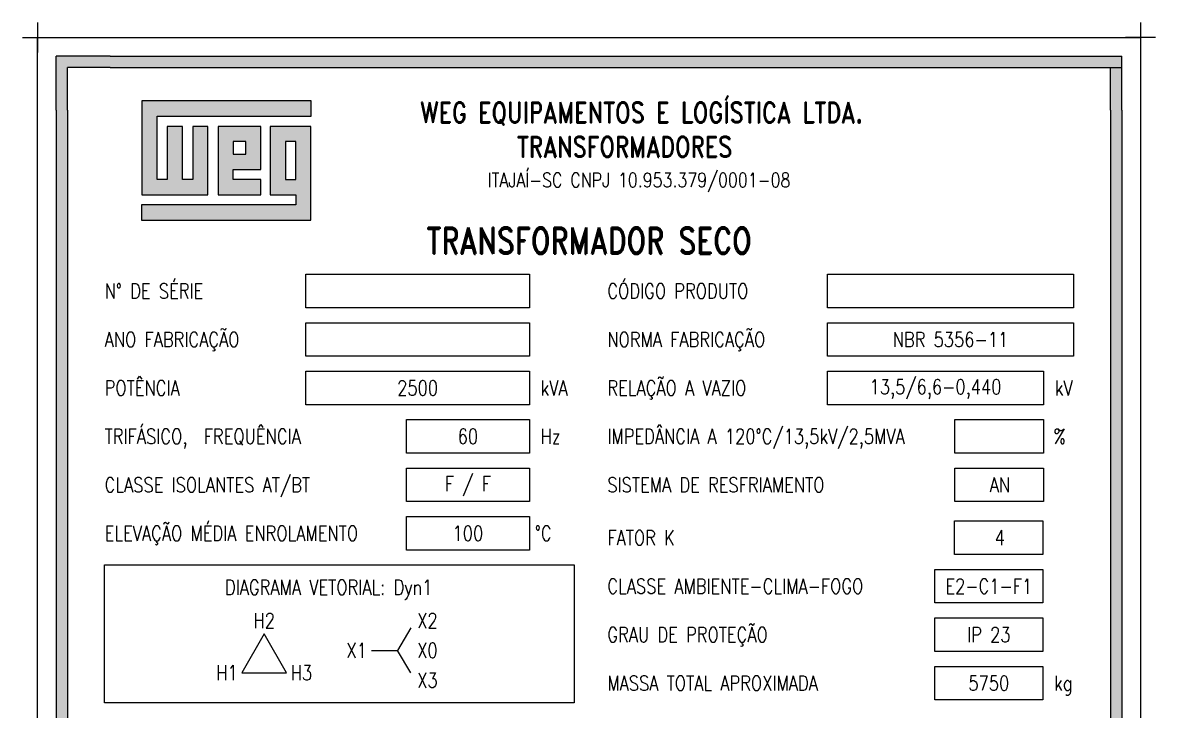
# Model space of a CAD drawing. Extents: x -204 to -52, y 115 to 329.
# Drawn here: x -203.6 to -51.6, y 237 to 329.3 of the extents above; entities that cross this region are included whole.
import ezdxf
from ezdxf.enums import TextEntityAlignment as Align

# ---------------------------------------------------------------- set-up
doc = ezdxf.new("R2010")
doc.units = 0
doc.header["$MEASUREMENT"] = 0
doc.layers.add('01', color=1, linetype='CONTINUOUS')
doc.layers.add('03', color=4, linetype='CONTINUOUS')
doc.styles.add('ROMAND', font='romand', dxfattribs={"width": 0.8, "height": 2.75})
doc.styles.add('ROMANS', font='romans.shx', dxfattribs={"width": 0.8})

msp = doc.modelspace()

# ---------------------------------------------------------------- hatches: boundary and pattern name
at = {"layer": '03'}
h = msp.add_hatch(color=256, dxfattribs=at)
h.paths.add_polyline_path([(-56.1, 323.28), (-56.1, 324.03), (-56.1, 324.78), (-191.85, 324.78), (-197.6, 324.78), (-197.6, 324.03), (-197.6, 323.28)])
h.paths.add_polyline_path([(-57.6, 121.28), (-56.85, 121.28), (-56.1, 121.28), (-56.1, 127.03), (-56.1, 317.53), (-56.1, 323.28), (-56.47, 323.28), (-56.85, 323.28), (-57.6, 323.28)])
h.paths.add_polyline_path([(-197.6, 324.78), (-198.35, 324.78), (-199.1, 324.78), (-199.1, 127.03), (-199.1, 121.28), (-197.6, 121.28)])
h.paths.add_polyline_path([(-56.1, 119.78), (-56.1, 120.53), (-56.1, 121.28), (-199.1, 121.28), (-199.1, 120.53), (-199.1, 119.78)])
h = msp.add_hatch(color=256, dxfattribs=at)
h.paths.add_polyline_path([(-166.96, 306.19), (-166.96, 304.83), (-187.63, 304.83), (-187.63, 302.78), (-164.91, 302.78), (-164.91, 315.37), (-170.37, 315.37), (-170.37, 306.19)])
h.paths.add_polyline_path([(-166.96, 308.23), (-168.32, 308.23), (-168.32, 313.32), (-166.96, 313.32)], flags=16)
h.paths.add_polyline_path([(-171.63, 309.59), (-171.63, 315.37), (-177.38, 315.37), (-177.38, 306.19), (-171.63, 306.19), (-171.63, 308.23), (-175.33, 308.23), (-175.33, 309.59)], flags=17)
h.paths.add_polyline_path([(-173.66, 311.64), (-175.34, 311.64), (-175.34, 313.32), (-173.66, 313.32)], flags=16)
h.paths.add_polyline_path([(-178.74, 315.37), (-180.78, 315.37), (-180.78, 308.23), (-182.14, 308.23), (-182.14, 315.37), (-184.19, 315.37), (-184.19, 308.23), (-185.55, 308.23), (-185.55, 316.73), (-164.88, 316.73), (-164.88, 318.78), (-187.6, 318.78), (-187.6, 306.19), (-178.74, 306.19)])

# ---------------------------------------------------------------- linework, layer by layer
at = {"layer": '01'}
for p, q in [((-201.6, 327.28), (-53.6, 327.28)), ((-201.6, 117.28), (-201.6, 327.28)), ((-53.6, 327.28), (-53.6, 117.28))]:
    msp.add_line(p, q, dxfattribs=at)
at = {"layer": '01', "color": 4}
for p, q in [((-191.85, 324.78), (-199.1, 324.78)), ((-199.1, 317.53), (-199.1, 324.78)), ((-63.35, 324.78), (-56.1, 324.78)), ((-56.1, 317.53), (-56.1, 324.78)), ((-197.6, 317.53), (-197.6, 323.28)), ((-191.85, 323.28), (-197.6, 323.28)), ((-63.35, 323.28), (-57.6, 323.28)), ((-57.6, 317.53), (-57.6, 323.28))]:
    msp.add_line(p, q, dxfattribs=at)
at = {"layer": '03'}
for p, q in [((-201.6, 329.28), (-201.6, 325.28)), ((-53.6, 329.28), (-53.6, 325.28)), ((-203.6, 327.28), (-199.6, 327.28)), ((-51.6, 327.28), (-55.6, 327.28)), ((-191.85, 324.78), (-63.35, 324.78)), ((-191.85, 323.28), (-56.1, 323.28)), ((-199.1, 317.53), (-199.1, 119.78)), ((-197.6, 317.53), (-197.6, 121.28)), ((-57.6, 317.53), (-57.6, 127.03)), ((-56.1, 317.53), (-56.1, 127.03)), ((-151.53, 248.1), (-153.28, 245.07)), ((-156.78, 245.07), (-153.28, 245.07)), ((-151.53, 242.04), (-153.28, 245.07))]:
    msp.add_line(p, q, dxfattribs=at)
for points in [[(-178.74, 306.19), (-178.74, 315.37), (-180.78, 315.37), (-180.78, 308.23), (-182.14, 308.23), (-182.14, 315.37), (-184.19, 315.37), (-184.19, 308.23), (-185.55, 308.23), (-185.55, 316.73), (-164.88, 316.73), (-164.88, 318.78), (-187.6, 318.78), (-187.6, 306.19), (-178.74, 306.19)], [(-187.63, 302.78), (-164.91, 302.78), (-164.91, 315.37), (-170.37, 315.37), (-170.37, 306.19), (-166.96, 306.19), (-166.96, 304.83), (-187.63, 304.83), (-187.63, 302.78)], [(-171.63, 306.19), (-171.63, 308.23), (-175.33, 308.23), (-175.33, 309.59), (-171.63, 309.59), (-171.63, 315.37), (-177.38, 315.37), (-177.38, 306.19), (-171.63, 306.19)], [(-173.66, 311.64), (-173.66, 313.32), (-175.34, 313.32), (-175.34, 311.64), (-173.66, 311.64)], [(-168.32, 308.23), (-166.96, 308.23), (-166.96, 313.32), (-168.32, 313.32), (-168.32, 308.23)]]:
    msp.add_lwpolyline(points, dxfattribs=at)
for points in [[(-165.6, 295.53), (-135.6, 295.53), (-135.6, 291.03), (-165.6, 291.03)], [(-95.6, 295.53), (-62.6, 295.53), (-62.6, 291.03), (-95.6, 291.03)], [(-165.6, 289.03), (-135.6, 289.03), (-135.6, 284.53), (-165.6, 284.53)], [(-95.6, 289.03), (-62.6, 289.03), (-62.6, 284.53), (-95.6, 284.53)], [(-165.6, 282.53), (-135.6, 282.53), (-135.6, 278.03), (-165.6, 278.03)], [(-95.6, 282.53), (-66.6, 282.53), (-66.6, 278.03), (-95.6, 278.03)], [(-152.1, 276.03), (-135.6, 276.03), (-135.6, 271.53), (-152.1, 271.53)], [(-78.5, 276.03), (-66.6, 276.03), (-66.6, 271.53), (-78.5, 271.53)], [(-152.1, 269.53), (-135.6, 269.53), (-135.6, 265.03), (-152.1, 265.03)], [(-78.5, 269.53), (-66.6, 269.53), (-66.6, 265.03), (-78.5, 265.03)], [(-152.1, 263.03), (-135.6, 263.03), (-135.6, 258.53), (-152.1, 258.53)], [(-78.57, 262.43), (-66.7, 262.43), (-66.7, 257.93), (-78.57, 257.93)], [(-192.6, 256.53), (-129.6, 256.53), (-129.6, 238.03), (-192.6, 238.03)], [(-81.2, 255.93), (-66.7, 255.93), (-66.7, 251.43), (-81.2, 251.43)], [(-81.2, 249.43), (-66.7, 249.43), (-66.7, 244.93), (-81.2, 244.93)], [(-174.19, 242.07), (-168.19, 242.07), (-171.19, 247.27)], [(-81.2, 242.93), (-66.7, 242.93), (-66.7, 238.43), (-81.2, 238.43)]]:
    msp.add_lwpolyline(points, close=True, dxfattribs=at)

# ---------------------------------------------------------------- texts
at = {"layer": '03', "width": 0.8}
for s, height, style, p in [('WEG EQUIPAMENTOS E LOGÍSTICA LTDA.', 2.7645, 'ROMAND', (-120.54, 317.54)), ('TRANSFORMADORES', 2.7645, 'ROMAND', (-122.83, 312.63)), ('ITAJAÍ-SC CNPJ 10.953.379/0001-08 ', 1.94, 'ROMANS', (-120.36, 308.17)), ('TRANSFORMADOR SECO', 3.5, 'ROMAND', (-127.6, 300.03)), ('NBR 5356-11', 2, 'ROMANS', (-79.1, 286.78)), ('2500', 2, 'ROMANS', (-150.6, 280.28)), ('13,5/6,6-0,440', 2, 'ROMANS', (-81.1, 280.28)), ('60', 2, 'ROMANS', (-143.85, 273.78)), ('F / F', 2, 'ROMANS', (-143.85, 267.28)), ('AN', 2, 'ROMANS', (-72.46, 267.28)), ('100', 2, 'ROMANS', (-143.85, 260.78)), ('4', 2, 'ROMANS', (-72.46, 260.18)), ('DIAGRAMA VETORIAL: Dyn1', 2, 'ROMANS', (-162.54, 253.2)), ('E2-C1-F1', 2, 'ROMANS', (-73.95, 253.68)), ('H2', 2, 'ROMANS', (-171.19, 249.07)), ('X2', 2, 'ROMANS', (-149.28, 249.07)), ('IP 23', 2, 'ROMANS', (-73.95, 247.18)), ('X1', 2, 'ROMANS', (-158.78, 245.07)), ('X0', 2, 'ROMANS', (-149.28, 245.07)), ('H1', 2, 'ROMANS', (-176.19, 242.07)), ('H3', 2, 'ROMANS', (-166.19, 242.07)), ('X3', 2, 'ROMANS', (-149.28, 241.07)), ('5750', 2, 'ROMANS', (-73.95, 240.68))]:
    msp.add_text(s, height=height, dxfattribs=dict(at, style=style)).set_placement(p, align=Align.MIDDLE)
at = {"layer": '03', "style": 'ROMANS', "width": 0.8}
for s, p in [('N%%D DE SÉRIE', (-192.6, 292.28)), ('CÓDIGO PRODUTO', (-125.14, 292.28)), ('ANO FABRICAÇÃO', (-192.6, 285.78)), ('NORMA FABRICAÇÃO', (-125.14, 285.78)), ('POTÊNCIA', (-192.6, 279.28)), ('kVA', (-134.1, 279.28)), ('RELAÇÃO A VAZIO', (-125.14, 279.28)), ('kV', (-65.1, 279.28)), ('TRIFÁSICO,  FREQUÊNCIA', (-192.6, 272.78)), ('IMPEDÂNCIA A 120°C/13,5kV/2,5MVA', (-125.14, 272.78)), ('Hz', (-134.1, 272.78)), ('CLASSE ISOLANTES AT/BT', (-192.6, 266.28)), ('SISTEMA DE RESFRIAMENTO', (-125.14, 266.28)), ('ELEVAÇÃO MÉDIA ENROLAMENTO', (-192.6, 259.78)), ('FATOR K', (-125.14, 259.18)), ('CLASSE AMBIENTE-CLIMA-FOGO', (-125.14, 252.68)), ('GRAU DE PROTEÇÃO', (-125.14, 246.18)), ('MASSA TOTAL APROXIMADA', (-125.14, 239.68)), ('kg', (-65.2, 239.68))]:
    msp.add_text(s, height=2, dxfattribs=at).set_placement(p)
for s, p in [('%', (-63.61, 272.78)), ('%%DC', (-132.61, 259.78))]:
    msp.add_text(s, height=2, dxfattribs=at).set_placement(p, align=Align.RIGHT)

doc.saveas('drawing.dxf')
